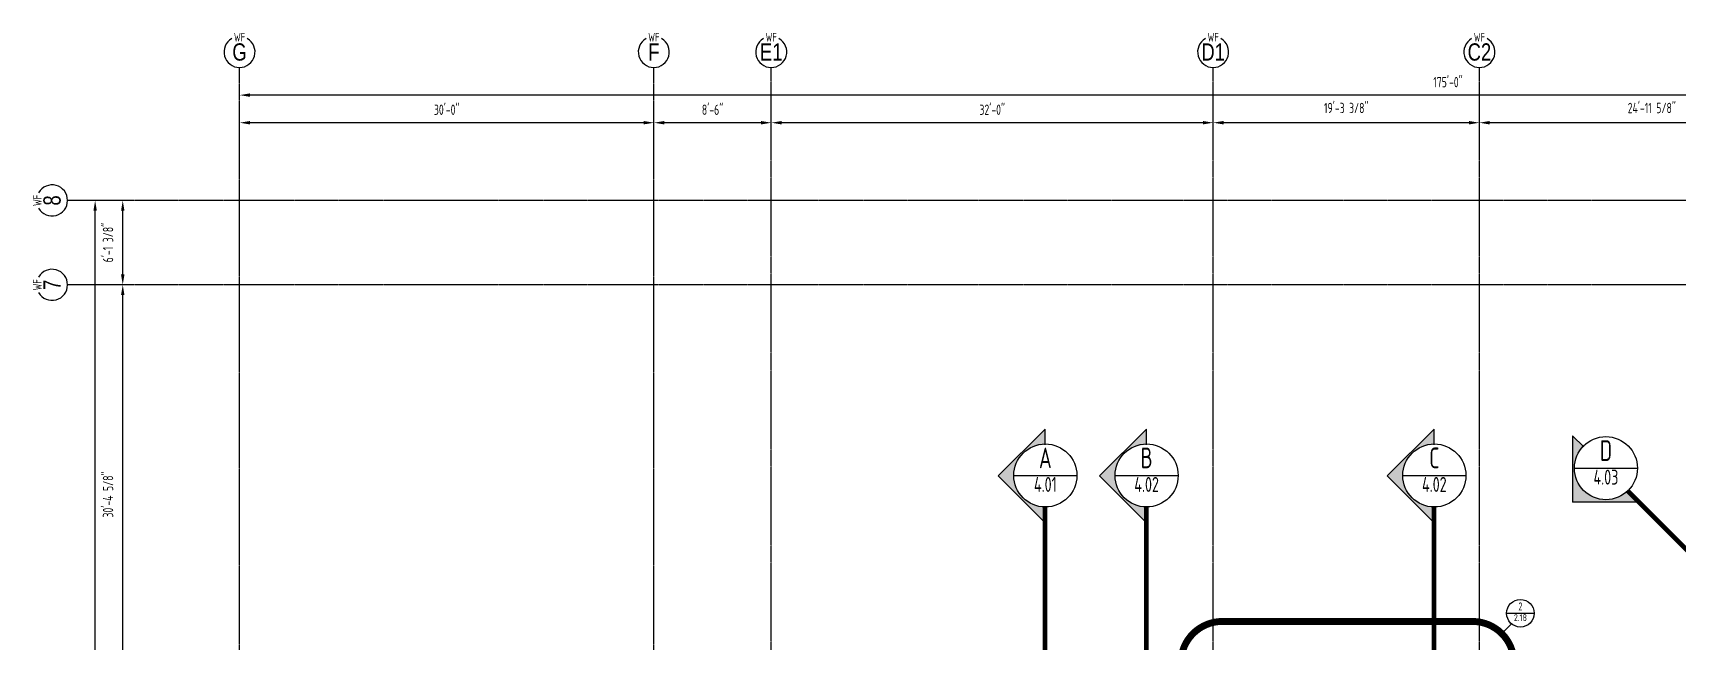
# Model space of a CAD drawing. Extents: x -2060 to 2145, y -590 to 992.
# Drawn here: x -2060 to -631, y 462 to 992 of the extents above; entities that cross this region are included whole.
import ezdxf
from ezdxf.enums import TextEntityAlignment as Align

# ---------------------------------------------------------------- set-up
doc = ezdxf.new("R2010")
doc.units = 0
doc.header["$MEASUREMENT"] = 0
doc.linetypes.add('GRIDLINE', pattern=[1.53125, 1.375, -0.0625, 0.03125, -0.0625])
doc.layers.get('0').update_dxf_attribs({"linetype": 'CONTINUOUS'})
doc.layers.get('DEFPOINTS').update_dxf_attribs({"linetype": 'CONTINUOUS'})
for name, color, linetype in [('DIMENSIONS', 20, 'CONTINUOUS'), ('GRIDLINES', 65, 'GRIDLINE'), ('TEXT', 82, 'CONTINUOUS')]:
    doc.layers.add(name, color=color, linetype=linetype)
doc.styles.add('AT', font='architxt.shx', dxfattribs={"width": 0.8})
doc.styles.add('ATT', font='archtitl.shx', dxfattribs={"width": 0.8})
doc.dimstyles.new('DIM96', dxfattribs={"dimscale": 96, "dimtxt": 0.09375, "dimasz": 0.09375, "dimexe": 0.0625, "dimexo": 0.0625, "dimgap": 0.0625, "dimtad": 1, "dimtoh": 1, "dimdec": 3, "dimzin": 3, "dimdsep": 46, "dimlunit": 4, "dimtxsty": 'AT', "dimcen": 0.09375, "dimdle": 0.0625, "dimclrd": 256, "dimclre": 256, "dimclrt": 82, "dimadec": 0, "dimazin": 0, "dimtfac": 1, "dimtdec": 3, "dimtofl": 0, "dimtmove": 2, "dimatfit": 3, "dimfxl": 1, "dimfrac": 2, "dimtolj": 1, "dimtzin": 0, "dimlwd": -1, "dimlwe": -1, "dimarcsym": 0})

# ---------------------------------------------------------------- blocks, each defined once
blk = doc.blocks.new('*D3')
at = {"layer": 'DEFPOINTS', "color": 0, "transparency": 16777216}
for p in [(-1880.6, 937.6), (-1880.6, 937.6), (219.4, 937.6)]:
    blk.add_point(p, dxfattribs=at)
at = {"layer": 'DIMENSIONS', "transparency": 16777216}
blk.add_line((210.4, 937.6), (-1871.6, 937.6), dxfattribs=at)
for points in [[(-1871.6, 939.1), (-1871.6, 936.1), (-1880.6, 937.6)], [(210.4, 939.1), (210.4, 936.1), (219.4, 937.6)]]:
    blk.add_solid(points, dxfattribs=at)
at = {"layer": 'DIMENSIONS', "color": 82, "transparency": 16777216, "insert": (-830.6, 948.9), "char_height": 9, "attachment_point": 5, "style": 'AT'}
blk.add_mtext('\\A1;175\'-0"', dxfattribs=at)
blk = doc.blocks.new('*D7')
at = {"layer": 'DEFPOINTS', "color": 0, "transparency": 16777216}
for p in [(-2006.1, 846), (-2006.1, 846), (-2006.1, -438)]:
    blk.add_point(p, dxfattribs=at)
at = {"layer": 'DIMENSIONS', "transparency": 16777216}
blk.add_line((-2006.1, -429), (-2006.1, 837), dxfattribs=at)
for points in [[(-2007.6, 837), (-2004.6, 837), (-2006.1, 846)], [(-2007.6, -429), (-2004.6, -429), (-2006.1, -438)]]:
    blk.add_solid(points, dxfattribs=at)
at = {"layer": 'DIMENSIONS', "color": 82, "transparency": 16777216, "insert": (-2017.4, 204), "char_height": 9, "attachment_point": 5, "rotation": 90, "style": 'AT'}
blk.add_mtext('\\A1;107\'-0"', dxfattribs=at)
blk = doc.blocks.new('Gridline Bubble')
blk.add_arc((0, 13.5), 13.5, 120, 60)
at = {"width": 0.8}
for tag, height, style, p in [('TYPE', 7.5, 'AT', (0, 26.3)), ('33', 15, 'ATT', (0, 13.5))]:
    blk.add_attdef(tag, text='', height=height, dxfattribs=dict(at, style=style)).set_placement(p, align=Align.MIDDLE_CENTER)
blk = doc.blocks.new('*D19')
at = {"layer": 'DEFPOINTS', "color": 0, "transparency": 16777216}
for p in [(-1982.1, 772.7), (-1982.1, 772.7), (-1982.1, 408)]:
    blk.add_point(p, dxfattribs=at)
at = {"layer": 'DIMENSIONS', "transparency": 16777216}
blk.add_line((-1982.1, 417), (-1982.1, 763.7), dxfattribs=at)
for points in [[(-1983.6, 763.7), (-1980.6, 763.7), (-1982.1, 772.7)], [(-1983.6, 417), (-1980.6, 417), (-1982.1, 408)]]:
    blk.add_solid(points, dxfattribs=at)
at = {"layer": 'DIMENSIONS', "color": 82, "transparency": 16777216, "insert": (-1994.9, 590.4), "char_height": 9, "attachment_point": 5, "rotation": 90, "style": 'AT'}
blk.add_mtext('\\A1;30\'-4 5/8"', dxfattribs=at)
blk = doc.blocks.new('*D20')
at = {"layer": 'DEFPOINTS', "color": 0, "transparency": 16777216}
for p in [(-1982.1, 846), (-1982.1, 846), (-1982.1, 772.7)]:
    blk.add_point(p, dxfattribs=at)
at = {"layer": 'DIMENSIONS', "transparency": 16777216}
blk.add_line((-1982.1, 781.7), (-1982.1, 837), dxfattribs=at)
for points in [[(-1983.6, 837), (-1980.6, 837), (-1982.1, 846)], [(-1983.6, 781.7), (-1980.6, 781.7), (-1982.1, 772.7)]]:
    blk.add_solid(points, dxfattribs=at)
at = {"layer": 'DIMENSIONS', "color": 82, "transparency": 16777216, "insert": (-1994.9, 809.4), "char_height": 9, "attachment_point": 5, "rotation": 90, "style": 'AT'}
blk.add_mtext('\\A1;6\'-1 3/8"', dxfattribs=at)
blk = doc.blocks.new('*D23')
at = {"layer": 'DEFPOINTS', "color": 0, "transparency": 16777216}
for p in [(-803.3, 913.6), (-803.3, 913.6), (-503.6, 913.6)]:
    blk.add_point(p, dxfattribs=at)
at = {"layer": 'DIMENSIONS', "transparency": 16777216}
blk.add_line((-512.6, 913.6), (-794.3, 913.6), dxfattribs=at)
for points in [[(-794.3, 915.1), (-794.3, 912.1), (-803.3, 913.6)], [(-512.6, 915.1), (-512.6, 912.1), (-503.6, 913.6)]]:
    blk.add_solid(points, dxfattribs=at)
at = {"layer": 'DIMENSIONS', "color": 82, "transparency": 16777216, "insert": (-653.5, 926.4), "char_height": 9, "attachment_point": 5, "style": 'AT'}
blk.add_mtext('\\A1;24\'-11 5/8"', dxfattribs=at)
blk = doc.blocks.new('*D24')
at = {"layer": 'DEFPOINTS', "color": 0, "transparency": 16777216}
for p in [(-1034.6, 913.6), (-1034.6, 913.6), (-803.3, 913.6)]:
    blk.add_point(p, dxfattribs=at)
at = {"layer": 'DIMENSIONS', "transparency": 16777216}
blk.add_line((-812.3, 913.6), (-1025.6, 913.6), dxfattribs=at)
for points in [[(-1025.6, 915.1), (-1025.6, 912.1), (-1034.6, 913.6)], [(-812.3, 915.1), (-812.3, 912.1), (-803.3, 913.6)]]:
    blk.add_solid(points, dxfattribs=at)
at = {"layer": 'DIMENSIONS', "color": 82, "transparency": 16777216, "insert": (-919, 926.4), "char_height": 9, "attachment_point": 5, "style": 'AT'}
blk.add_mtext('\\A1;19\'-3 3/8"', dxfattribs=at)
blk = doc.blocks.new('*D25')
at = {"layer": 'DEFPOINTS', "color": 0, "transparency": 16777216}
for p in [(-1418.6, 913.6), (-1418.6, 913.6), (-1034.6, 913.6)]:
    blk.add_point(p, dxfattribs=at)
at = {"layer": 'DIMENSIONS', "transparency": 16777216}
blk.add_line((-1043.6, 913.6), (-1409.6, 913.6), dxfattribs=at)
for points in [[(-1409.6, 915.1), (-1409.6, 912.1), (-1418.6, 913.6)], [(-1043.6, 915.1), (-1043.6, 912.1), (-1034.6, 913.6)]]:
    blk.add_solid(points, dxfattribs=at)
at = {"layer": 'DIMENSIONS', "color": 82, "transparency": 16777216, "insert": (-1226.6, 924.9), "char_height": 9, "attachment_point": 5, "style": 'AT'}
blk.add_mtext('\\A1;32\'-0"', dxfattribs=at)
blk = doc.blocks.new('*D26')
at = {"layer": 'DEFPOINTS', "color": 0, "transparency": 16777216}
for p in [(-1520.6, 913.6), (-1520.6, 913.6), (-1418.6, 913.6)]:
    blk.add_point(p, dxfattribs=at)
at = {"layer": 'DIMENSIONS', "transparency": 16777216}
blk.add_line((-1427.6, 913.6), (-1511.6, 913.6), dxfattribs=at)
for points in [[(-1511.6, 915.1), (-1511.6, 912.1), (-1520.6, 913.6)], [(-1427.6, 915.1), (-1427.6, 912.1), (-1418.6, 913.6)]]:
    blk.add_solid(points, dxfattribs=at)
at = {"layer": 'DIMENSIONS', "color": 82, "transparency": 16777216, "insert": (-1469.6, 924.9), "char_height": 9, "attachment_point": 5, "style": 'AT'}
blk.add_mtext('\\A1;8\'-6"', dxfattribs=at)
blk = doc.blocks.new('*D27')
at = {"layer": 'DEFPOINTS', "color": 0, "transparency": 16777216}
for p in [(-1880.6, 913.6), (-1880.6, 913.6), (-1520.6, 913.6)]:
    blk.add_point(p, dxfattribs=at)
at = {"layer": 'DIMENSIONS', "transparency": 16777216}
blk.add_line((-1529.6, 913.6), (-1871.6, 913.6), dxfattribs=at)
for points in [[(-1871.6, 915.1), (-1871.6, 912.1), (-1880.6, 913.6)], [(-1529.6, 915.1), (-1529.6, 912.1), (-1520.6, 913.6)]]:
    blk.add_solid(points, dxfattribs=at)
at = {"layer": 'DIMENSIONS', "color": 82, "transparency": 16777216, "insert": (-1700.6, 924.9), "char_height": 9, "attachment_point": 5, "style": 'AT'}
blk.add_mtext('\\A1;30\'-0"', dxfattribs=at)
blk = doc.blocks.new('DETAIL')
blk.add_line((650.3, 827), (674.2, 827))
blk.add_circle((662.3, 827), 12)
at = {"style": 'AT', "width": 0.8}
for tag, height, p in [('X', 7, (662.3, 829.4)), ('A-X.XX', 6, (662.3, 820.2))]:
    blk.add_attdef(tag, text='', height=height, dxfattribs=at).set_placement(p, align=Align.CENTER)
blk = doc.blocks.new('SECT-TEXT')
blk.add_line((-27.2, 27.4), (27.6, 27.4))
blk.add_circle((0.2, 27.4), 27.4)
at = {"style": 'AT', "width": 0.8}
for tag, height, p in [('X', 18, (0.2, 33.7)), ('A-X.X', 13, (0.2, 13.1))]:
    blk.add_attdef(tag, text='', height=height, dxfattribs=at).set_placement(p, align=Align.CENTER)
blk = doc.blocks.new('SECT-ARROW')
blk.add_hatch(color=11).paths.add_polyline_path([(0, 0.318), (0, 0.211, -0.414214), (0.211, 0, -0.414214), (0, -0.211), (0, -0.318), (0.318, 0)])
for p, q in [((0, 0.211), (0, 0.318)), ((0, 0.318), (0.318, 0)), ((0, -0.318), (0.318, 0)), ((0, -0.211), (0, -0.318))]:
    blk.add_line(p, q)

msp = doc.modelspace()

# ---------------------------------------------------------------- linework, layer by layer
at = {"layer": 'GRIDLINES'}
for p, q in [((-1880.6468, -557.9818), (-1880.6468, 961.5908)), ((-1520.6468, -557.9818), (-1520.6468, 961.5908)), ((-1418.6468, 42.0182), (-1418.6468, 961.5908)), ((-1034.6468, 42.0182), (-1034.6468, 961.5908)), ((-803.2935, 42.0182), (-803.2935, 961.5908)), ((344.4754, 846.0182), (-2030.0704, 846.0182)), ((344.4754, 772.6832), (-2030.0704, 772.6832))]:
    msp.add_line(p, q, dxfattribs=at)
at = {"layer": 'TEXT'}
msp.add_line((-783.8377, 469.4741), (-775.3524, 477.9593), dxfattribs=at)
at = {"layer": 'TEXT', "color": 92, "linetype": 'Continuous', "const_width": 4, "flags": 128}
for points in [[(-674.4578, 593.5189), (-401.2203, 320.2815)], [(-1180.6468, 579.5182), (-1180.6468, -521.9818)], [(-1092.6468, 579.5182), (-1092.6468, 42.0182)], [(-842.6468, 579.5182), (-842.6468, 42.0182)]]:
    msp.add_lwpolyline(points, dxfattribs=at)
at = {"layer": 'TEXT', "color": 92, "linetype": 'Continuous', "const_width": 6, "flags": 128}
msp.add_lwpolyline([(-809.2935, 480.0182), (-1026.6468, 480.0182, 0.414213562), (-1062.6468, 444.0182), (-1062.6468, 18.0182, 0.414213562), (-1026.6468, -17.9818), (-809.2935, -17.9818, 0.414213562), (-773.2935, 18.0182), (-773.2935, 444.0182, 0.414213562)], format="xyb", close=True, dxfattribs=at)

# ---------------------------------------------------------------- block references
at = {"layer": 'TEXT'}
for name, p, values in [('Gridline Bubble', (-1880.6468, 961.5908), {'33': 'G', 'TYPE': 'WF'}), ('Gridline Bubble', (-1520.6468, 961.5908), {'33': 'F', 'TYPE': 'WF'}), ('Gridline Bubble', (-1418.6468, 961.5908), {'33': 'E1', 'TYPE': 'WF'}), ('Gridline Bubble', (-1034.6468, 961.5908), {'33': 'D1', 'TYPE': 'WF'}), ('Gridline Bubble', (-803.2935, 961.5908), {'33': 'C2', 'TYPE': 'WF'}), ('SECT-TEXT', (-1180.6468, 579.5182), {'A-X.X': '4.01', 'X': 'A'}), ('SECT-TEXT', (-1092.6468, 579.5182), {'A-X.X': '4.02', 'X': 'B'}), ('SECT-TEXT', (-842.6468, 579.5182), {'A-X.X': '4.02', 'X': 'C'}), ('SECT-TEXT', (-693.5492, 585.8699), {'A-X.X': '4.03', 'X': 'D'}), ('DETAIL', (-1429.9628, -339.8557), {'X': '2', 'A-X.XX': '2.18'})]:
    msp.add_blockref(name, p, dxfattribs=at).add_auto_attribs(values)
at = {"layer": 'TEXT', "rotation": 90.00000000000001}
for p, values in [((-2030.0704, 846.0182), {'33': '8', 'TYPE': 'WF'}), ((-2030.0704, 772.6832), {'33': '7', 'TYPE': 'WF'})]:
    msp.add_blockref('Gridline Bubble', p, dxfattribs=at).add_auto_attribs(values)
at = {"layer": 'TEXT'}
for p, xscale, yscale, zscale, rotation in [((-1180.6468, 606.5176), 128, 128, 128, 180), ((-1092.6468, 606.5176), 128, 128, 128, 180), ((-842.6468, 606.5176), 128, 128, 128, 180), ((-693.5492, 612.6104), 127.9999999999999, 127.9999999999999, 127.9999999999999, 225.0000000000001)]:
    msp.add_blockref('SECT-ARROW', p, dxfattribs=dict(at, xscale=xscale, yscale=yscale, zscale=zscale, rotation=rotation))

# ---------------------------------------------------------------- dimensions: what is measured, and where the dimension line sits
at = {"layer": 'DIMENSIONS'}
for base, p1, p2, angle, picture, middle in [((-1880.6468, 937.5908), (219.3532, 937.5908), (-1880.6468, 937.5908), 180, '*D3', (-830.6468, 948.9479)), ((-1880.6468, 913.5908), (-1520.6468, 913.5908), (-1880.6468, 913.5908), 180, '*D27', (-1700.6468, 924.9479)), ((-1520.6468, 913.5908), (-1418.6468, 913.5908), (-1520.6468, 913.5908), 180, '*D26', (-1469.6468, 924.9479)), ((-1418.6468, 913.5908), (-1034.6468, 913.5908), (-1418.6468, 913.5908), 180, '*D25', (-1226.6468, 924.9479)), ((-1034.6468, 913.5908), (-803.2935, 913.5908), (-1034.6468, 913.5908), 180, '*D24', (-918.9701, 926.4479)), ((-803.2935, 913.5908), (-503.6468, 913.5908), (-803.2935, 913.5908), 180, '*D23', (-653.4701, 926.4479)), ((-2006.0704, 846.0182), (-2006.0704, -437.9818), (-2006.0704, 846.0182), 90, '*D7', (-2017.4276, 204.0182)), ((-1982.0704, 846.0182), (-1982.0704, 772.6832), (-1982.0704, 846.0182), 90, '*D20', (-1994.9276, 809.3507)), ((-1982.0704, 772.6832), (-1982.0704, 408.0182), (-1982.0704, 772.6832), 90, '*D19', (-1994.9276, 590.3507))]:
    dim = msp.add_linear_dim(base=base, p1=p1, p2=p2, angle=angle, dimstyle='DIM96', dxfattribs=at)
    dim.commit()
    dim.dimension.update_dxf_attribs({"geometry": picture, "text_midpoint": middle})

doc.saveas('drawing.dxf')
